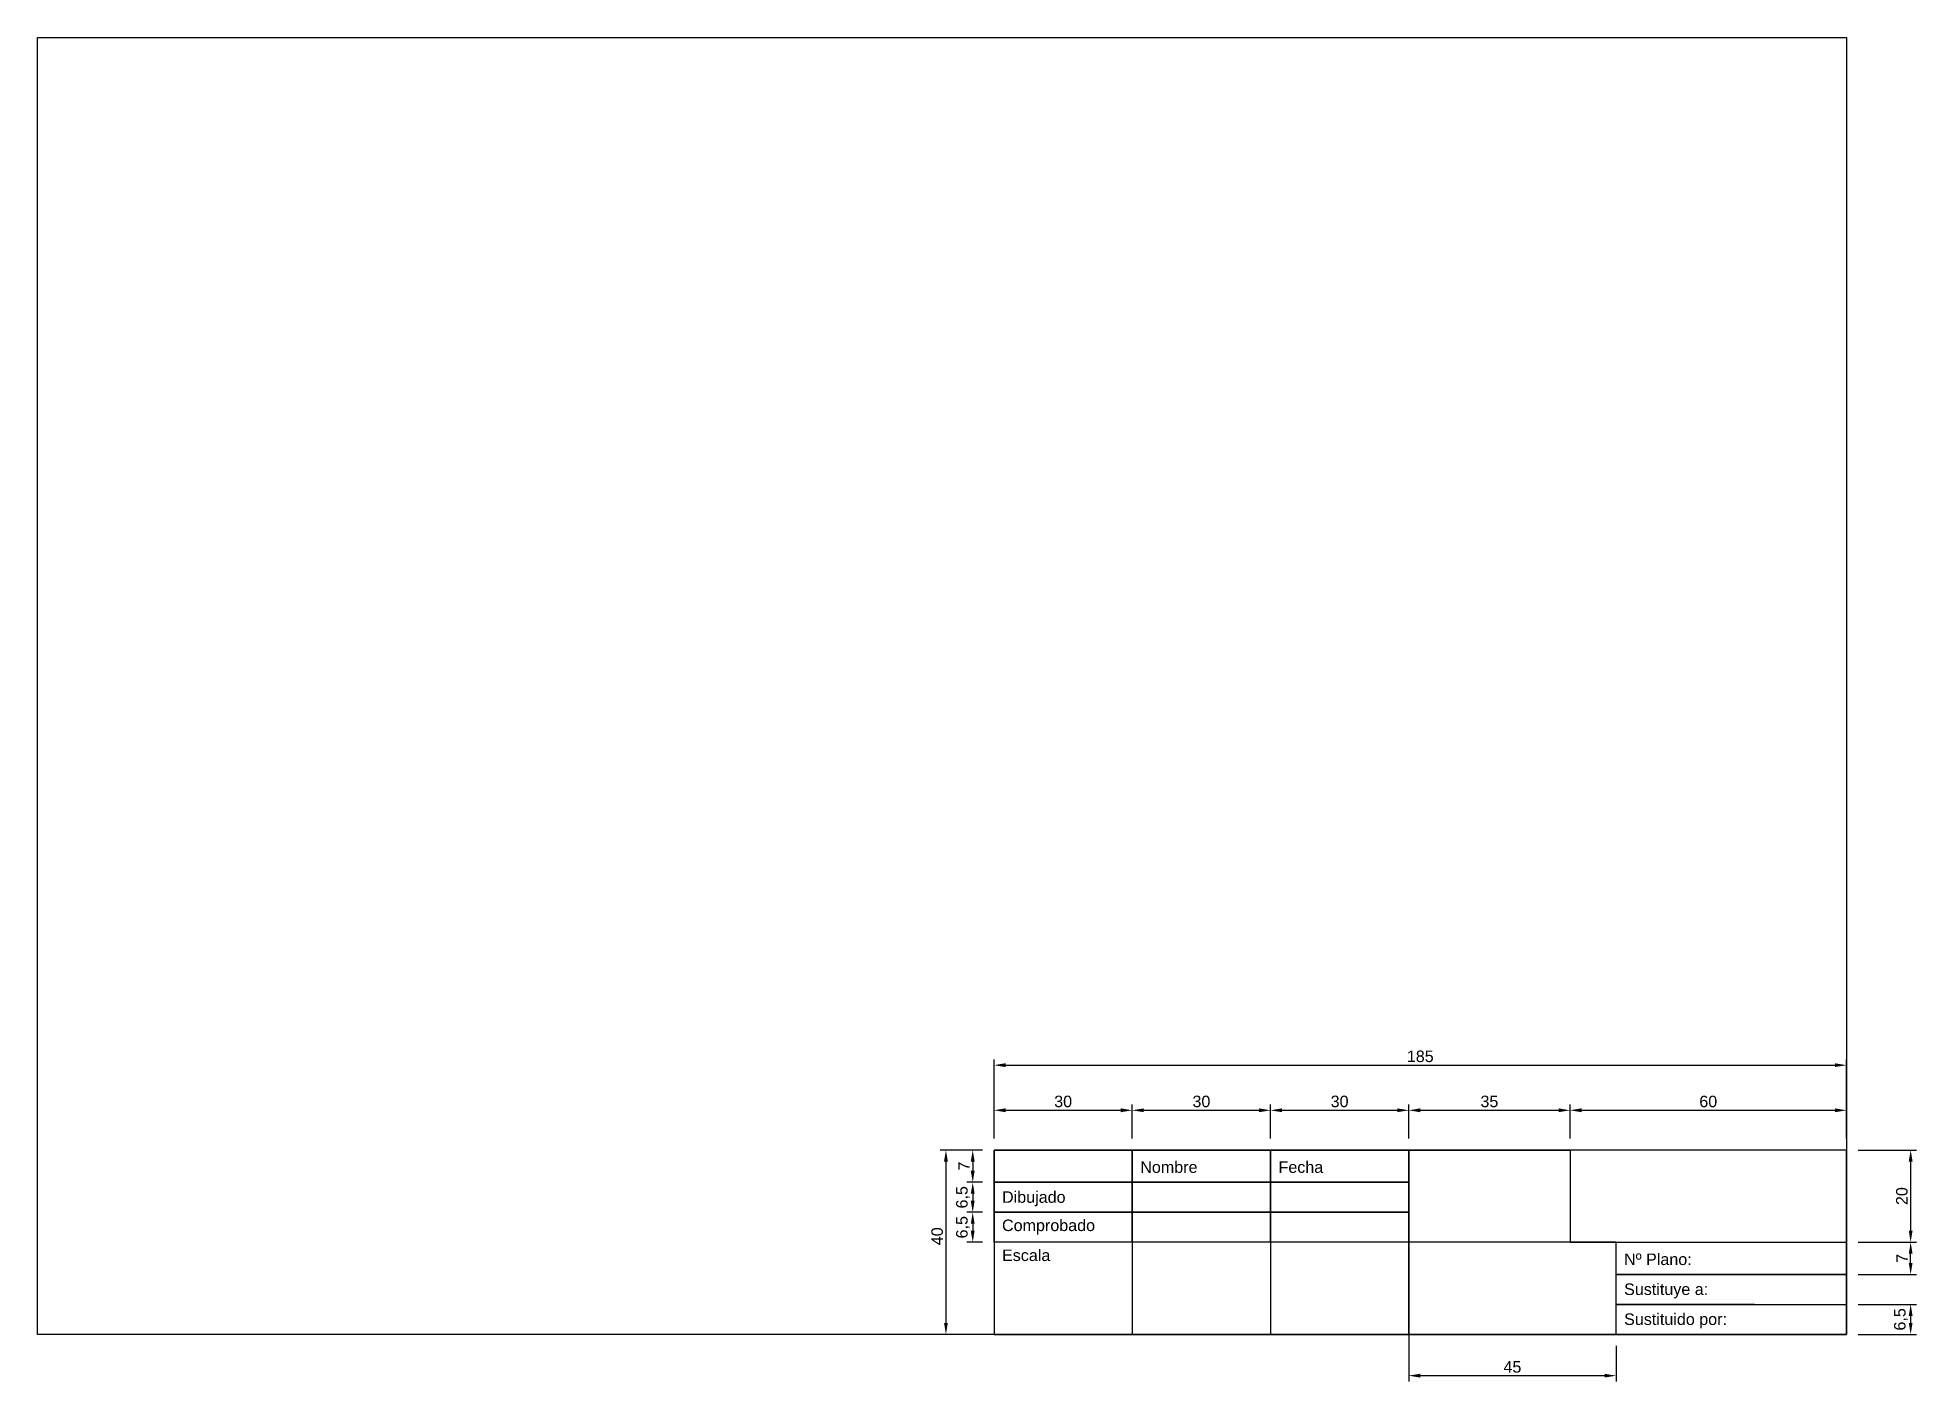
# Model space of a CAD drawing. Header units: millimetres. Extents: x -208 to 200, y -10 to 281.
import ezdxf

# ---------------------------------------------------------------- set-up
doc = ezdxf.new("R2010")
doc.units = ezdxf.units.MM
doc.layers.add('Capa', color=6, linetype='Continuous')
doc.styles.get("Standard").update_dxf_attribs({"font": 'ARIAL.TTF'})
doc.dimstyles.new('ISO-25', dxfattribs={"dimtxt": 2.5, "dimasz": 2.5, "dimexe": 1.25, "dimexo": 2.5, "dimtad": 1, "dimtxsty": 'Standard', "dimcen": 2.5, "dimadec": 0, "dimazin": 0, "dimtfac": 1, "dimtmove": 0, "dimatfit": 3, "dimfxl": 1, "dimarcsym": 0})

# ---------------------------------------------------------------- blocks, each defined once
blk = doc.blocks.new('*D2')
at = {"layer": 'Capa', "color": 0, "lineweight": -2}
for p, q in [((-2.5, 40), (-11.69, 40)), ((-10.44, 37.5), (-10.44, 2.5)), ((-2.5, 0), (-11.69, 0))]:
    blk.add_line(p, q, dxfattribs=at)
at = {"layer": 'Capa', "color": 0}
for points in [[(-10.85, 37.5), (-10.02, 37.5), (-10.44, 40)], [(-10.85, 2.5), (-10.02, 2.5), (-10.44, 0)]]:
    blk.add_solid(points, dxfattribs=at)
at = {"layer": 'Defpoints', "color": 0}
for p in [(0, 40), (-10.44, 0), (0, 0)]:
    blk.add_point(p, dxfattribs=at)
at = {"layer": 'Capa', "color": 0, "insert": (-12.34, 21.28), "char_height": 2.5, "attachment_point": 5, "rotation": 90}
blk.add_mtext('40', dxfattribs=at)
blk = doc.blocks.new('*D3')
at = {"layer": 'Capa', "color": 0, "lineweight": -2}
for p, q in [((0, 42.5), (0, 59.66)), ((2.5, 58.41), (182.5, 58.41)), ((185, 42.5), (185, 59.66))]:
    blk.add_line(p, q, dxfattribs=at)
at = {"layer": 'Capa', "color": 0}
for points in [[(2.5, 58.83), (2.5, 58), (0, 58.41)], [(182.5, 58.83), (182.5, 58), (185, 58.41)]]:
    blk.add_solid(points, dxfattribs=at)
at = {"layer": 'Defpoints', "color": 0}
for p in [(185, 58.41), (0, 40), (185, 40)]:
    blk.add_point(p, dxfattribs=at)
at = {"layer": 'Capa', "color": 0, "insert": (92.5, 60.32), "char_height": 2.5, "attachment_point": 5}
blk.add_mtext('185', dxfattribs=at)
blk = doc.blocks.new('*D4')
at = {"layer": 'Capa', "color": 0, "lineweight": -2}
for p, q in [((0, 42.5), (0, 49.87)), ((30, 42.5), (30, 49.87)), ((2.5, 48.62), (27.5, 48.62))]:
    blk.add_line(p, q, dxfattribs=at)
at = {"layer": 'Capa', "color": 0}
for points in [[(2.5, 49.04), (2.5, 48.21), (0, 48.62)], [(27.5, 49.04), (27.5, 48.21), (30, 48.62)]]:
    blk.add_solid(points, dxfattribs=at)
at = {"layer": 'Defpoints', "color": 0}
for p in [(30, 48.62), (0, 40), (30, 40)]:
    blk.add_point(p, dxfattribs=at)
at = {"layer": 'Capa', "color": 0, "insert": (15, 50.53), "char_height": 2.5, "attachment_point": 5}
blk.add_mtext('30', dxfattribs=at)
blk = doc.blocks.new('*D5')
at = {"layer": 'Capa', "color": 0, "lineweight": -2}
for p, q in [((30, 42.5), (30, 49.87)), ((60, 42.5), (60, 49.87)), ((32.5, 48.62), (57.5, 48.62))]:
    blk.add_line(p, q, dxfattribs=at)
at = {"layer": 'Capa', "color": 0}
for points in [[(32.5, 49.04), (32.5, 48.21), (30, 48.62)], [(57.5, 49.04), (57.5, 48.21), (60, 48.62)]]:
    blk.add_solid(points, dxfattribs=at)
at = {"layer": 'Defpoints', "color": 0}
for p in [(60, 48.62), (30, 40), (60, 40)]:
    blk.add_point(p, dxfattribs=at)
at = {"layer": 'Capa', "color": 0, "insert": (45, 50.53), "char_height": 2.5, "attachment_point": 5}
blk.add_mtext('30', dxfattribs=at)
blk = doc.blocks.new('*D6')
at = {"layer": 'Capa', "color": 0, "lineweight": -2}
for p, q in [((60, 42.5), (60, 49.87)), ((90, 42.5), (90, 49.87)), ((62.5, 48.62), (87.5, 48.62))]:
    blk.add_line(p, q, dxfattribs=at)
at = {"layer": 'Capa', "color": 0}
for points in [[(62.5, 49.04), (62.5, 48.21), (60, 48.62)], [(87.5, 49.04), (87.5, 48.21), (90, 48.62)]]:
    blk.add_solid(points, dxfattribs=at)
at = {"layer": 'Defpoints', "color": 0}
for p in [(90, 48.62), (60, 40), (90, 40)]:
    blk.add_point(p, dxfattribs=at)
at = {"layer": 'Capa', "color": 0, "insert": (75, 50.53), "char_height": 2.5, "attachment_point": 5}
blk.add_mtext('30', dxfattribs=at)
blk = doc.blocks.new('*D7')
at = {"layer": 'Capa', "color": 0, "lineweight": -2}
for p, q in [((90, 42.5), (90, 49.87)), ((125, 42.5), (125, 49.87)), ((92.5, 48.62), (122.5, 48.62))]:
    blk.add_line(p, q, dxfattribs=at)
at = {"layer": 'Capa', "color": 0}
for points in [[(92.5, 49.04), (92.5, 48.21), (90, 48.62)], [(122.5, 49.04), (122.5, 48.21), (125, 48.62)]]:
    blk.add_solid(points, dxfattribs=at)
at = {"layer": 'Defpoints', "color": 0}
for p in [(125, 48.62), (90, 40), (125, 40)]:
    blk.add_point(p, dxfattribs=at)
at = {"layer": 'Capa', "color": 0, "insert": (107.5, 50.53), "char_height": 2.5, "attachment_point": 5}
blk.add_mtext('35', dxfattribs=at)
blk = doc.blocks.new('*D8')
at = {"layer": 'Capa', "color": 0, "lineweight": -2}
for p, q in [((125, 42.5), (125, 49.87)), ((185, 42.5), (185, 49.87)), ((127.5, 48.62), (182.5, 48.62))]:
    blk.add_line(p, q, dxfattribs=at)
at = {"layer": 'Capa', "color": 0}
for points in [[(127.5, 49.04), (127.5, 48.21), (125, 48.62)], [(182.5, 49.04), (182.5, 48.21), (185, 48.62)]]:
    blk.add_solid(points, dxfattribs=at)
at = {"layer": 'Defpoints', "color": 0}
for p in [(185, 48.62), (125, 40), (185, 40)]:
    blk.add_point(p, dxfattribs=at)
at = {"layer": 'Capa', "color": 0, "insert": (155, 50.52), "char_height": 2.5, "attachment_point": 5}
blk.add_mtext('60', dxfattribs=at)
blk = doc.blocks.new('*D9')
at = {"layer": 'Capa', "color": 0, "lineweight": -2}
for p, q in [((-2.5, 40), (-5.87, 40)), ((-4.62, 37.5), (-4.62, 35.5)), ((-2.5, 33), (-5.87, 33))]:
    blk.add_line(p, q, dxfattribs=at)
at = {"layer": 'Capa', "color": 0}
for points in [[(-5.04, 37.5), (-4.21, 37.5), (-4.62, 40)], [(-5.04, 35.5), (-4.21, 35.5), (-4.62, 33)]]:
    blk.add_solid(points, dxfattribs=at)
at = {"layer": 'Defpoints', "color": 0}
for p in [(0, 40), (-4.62, 33), (0, 33)]:
    blk.add_point(p, dxfattribs=at)
at = {"layer": 'Capa', "color": 0, "insert": (-6.5, 36.5), "char_height": 2.5, "attachment_point": 5, "rotation": 90}
blk.add_mtext('7', dxfattribs=at)
blk = doc.blocks.new('*D10')
at = {"layer": 'Capa', "color": 0, "lineweight": -2}
for p, q in [((-2.5, 33), (-5.87, 33)), ((-4.62, 30.5), (-4.62, 29)), ((-2.5, 26.5), (-5.87, 26.5))]:
    blk.add_line(p, q, dxfattribs=at)
at = {"layer": 'Capa', "color": 0}
for points in [[(-5.04, 30.5), (-4.21, 30.5), (-4.62, 33)], [(-5.04, 29), (-4.21, 29), (-4.62, 26.5)]]:
    blk.add_solid(points, dxfattribs=at)
at = {"layer": 'Defpoints', "color": 0}
for p in [(0, 33), (-4.62, 26.5), (0, 26.5)]:
    blk.add_point(p, dxfattribs=at)
at = {"layer": 'Capa', "color": 0, "insert": (-6.75, 29.75), "char_height": 2.5, "attachment_point": 5, "rotation": 90}
blk.add_mtext('6,5', dxfattribs=at)
blk = doc.blocks.new('*D11')
at = {"layer": 'Capa', "color": 0, "lineweight": -2}
for p, q in [((-2.5, 26.5), (-5.87, 26.5)), ((-4.62, 24), (-4.62, 22.5)), ((-2.5, 20), (-5.87, 20))]:
    blk.add_line(p, q, dxfattribs=at)
at = {"layer": 'Capa', "color": 0}
for points in [[(-5.04, 24), (-4.21, 24), (-4.62, 26.5)], [(-5.04, 22.5), (-4.21, 22.5), (-4.62, 20)]]:
    blk.add_solid(points, dxfattribs=at)
at = {"layer": 'Defpoints', "color": 0}
for p in [(0, 26.5), (-4.62, 20), (0, 20)]:
    blk.add_point(p, dxfattribs=at)
at = {"layer": 'Capa', "color": 0, "insert": (-6.75, 23.25), "char_height": 2.5, "attachment_point": 5, "rotation": 90}
blk.add_mtext('6,5', dxfattribs=at)
blk = doc.blocks.new('*D12')
at = {"layer": 'Capa', "color": 0, "lineweight": -2}
for p, q in [((90, 17.5), (90, -10.21)), ((135, -2.5), (135, -10.21)), ((92.5, -8.96), (132.5, -8.96))]:
    blk.add_line(p, q, dxfattribs=at)
at = {"layer": 'Capa', "color": 0}
for points in [[(92.5, -8.55), (92.5, -9.38), (90, -8.96)], [(132.5, -8.55), (132.5, -9.38), (135, -8.96)]]:
    blk.add_solid(points, dxfattribs=at)
at = {"layer": 'Defpoints', "color": 0}
for p in [(90, 20), (135, 0), (135, -8.96)]:
    blk.add_point(p, dxfattribs=at)
at = {"layer": 'Capa', "color": 0, "insert": (112.5, -7.07), "char_height": 2.5, "attachment_point": 5}
blk.add_mtext('45', dxfattribs=at)
blk = doc.blocks.new('*D13')
at = {"layer": 'Capa', "color": 0, "lineweight": -2}
for p, q in [((187.5, 40), (200.17, 40)), ((198.92, 37.5), (198.92, 22.5)), ((187.5, 20), (200.17, 20))]:
    blk.add_line(p, q, dxfattribs=at)
at = {"layer": 'Capa', "color": 0}
for points in [[(198.51, 37.5), (199.34, 37.5), (198.92, 40)], [(198.51, 22.5), (199.34, 22.5), (198.92, 20)]]:
    blk.add_solid(points, dxfattribs=at)
at = {"layer": 'Defpoints', "color": 0}
for p in [(185, 40), (185, 20), (198.92, 20)]:
    blk.add_point(p, dxfattribs=at)
at = {"layer": 'Capa', "color": 0, "insert": (197.02, 30), "char_height": 2.5, "attachment_point": 5, "rotation": 90}
blk.add_mtext('20', dxfattribs=at)
blk = doc.blocks.new('*D14')
at = {"layer": 'Capa', "color": 0, "lineweight": -2}
for p, q in [((187.5, 20), (200.17, 20)), ((198.92, 15.5), (198.92, 17.5)), ((187.5, 13), (200.17, 13))]:
    blk.add_line(p, q, dxfattribs=at)
at = {"layer": 'Capa', "color": 0}
for points in [[(198.51, 17.5), (199.34, 17.5), (198.92, 20)], [(198.51, 15.5), (199.34, 15.5), (198.92, 13)]]:
    blk.add_solid(points, dxfattribs=at)
at = {"layer": 'Defpoints', "color": 0}
for p in [(185, 20), (198.92, 20), (185, 13)]:
    blk.add_point(p, dxfattribs=at)
at = {"layer": 'Capa', "color": 0, "insert": (197.05, 16.5), "char_height": 2.5, "attachment_point": 5, "rotation": 90}
blk.add_mtext('7', dxfattribs=at)
blk = doc.blocks.new('*D15')
at = {"layer": 'Capa', "color": 0, "lineweight": -2}
for p, q in [((187.5, 6.5), (200.17, 6.5)), ((198.92, 4), (198.92, 2.5)), ((187.5, 0), (200.17, 0))]:
    blk.add_line(p, q, dxfattribs=at)
at = {"layer": 'Capa', "color": 0}
for points in [[(198.51, 4), (199.34, 4), (198.92, 6.5)], [(198.51, 2.5), (199.34, 2.5), (198.92, 0)]]:
    blk.add_solid(points, dxfattribs=at)
at = {"layer": 'Defpoints', "color": 0}
for p in [(185, 6.5), (185, 0), (198.92, 0)]:
    blk.add_point(p, dxfattribs=at)
at = {"layer": 'Capa', "color": 0, "insert": (196.8, 3.25), "char_height": 2.5, "attachment_point": 5, "rotation": 90}
blk.add_mtext('6,5', dxfattribs=at)

msp = doc.modelspace()

# ---------------------------------------------------------------- linework, layer by layer
for p, q in [((30, 20), (30, 0)), ((60, 20), (60, 0)), ((125, 20), (135, 20)), ((135, 20), (185, 20)), ((135, 13), (135, 20)), ((185, 13), (135, 13)), ((135, 13), (185, 13)), ((135, 6.5), (135, 13)), ((165, 6.5), (135, 6.5)), ((135, 6.5), (185, 6.5)), ((135, 0), (135, 6.5)), ((165, 0), (135, 0))]:
    msp.add_line(p, q)
for points in [[(185, 0), (-207.561, 0), (-207.561, 281.399), (185, 281.399)], [(0, 0), (185, 0), (185, 40), (0, 40)], [(0, 40), (30, 40), (30, 33), (0, 33)], [(30, 40), (60, 40), (60, 33), (30, 33)], [(60, 40), (90, 40), (90, 33), (60, 33)], [(90, 40), (125, 40), (125, 20), (90, 20)], [(0, 33), (30, 33), (30, 26.5), (0, 26.5)], [(30, 33), (60, 33), (60, 26.5), (30, 26.5)], [(60, 33), (90, 33), (90, 26.5), (60, 26.5)], [(0, 26.5), (30, 26.5), (30, 20), (0, 20)], [(30, 26.5), (60, 26.5), (60, 20), (30, 20)], [(60, 26.5), (90, 26.5), (90, 20), (60, 20)], [(60, 0), (90, 0), (90, 20), (60, 20)], [(90, 0), (90, 0), (90, 20), (90, 20)], [(90, 0), (90, 0), (90, 20), (90, 20)], [(135, 20), (90, 20), (90, 0), (135, 0)]]:
    msp.add_lwpolyline(points, close=True)

# ---------------------------------------------------------------- texts
for s, p in [('Nombre', (31.737, 35.044)), ('Fecha', (61.737, 35.044)), ('Dibujado', (1.737, 28.544)), ('Comprobado', (1.737, 22.411)), ('Escala', (1.737, 15.911)), ('Nº Plano:', (136.737, 15.044)), ('Sustituye a:', (136.737, 8.544)), ('Sustituido por:', (136.737, 2.044))]:
    msp.add_text(s, height=2.5).set_placement(p)

# ---------------------------------------------------------------- dimensions: what is measured, and where the dimension line sits
at = {"layer": 'Capa'}
for base, p1, p2, picture, middle in [((185, 58.415), (0, 40), (185, 40), '*D3', (92.5, 60.316)), ((30, 48.623), (0, 40), (30, 40), '*D4', (15, 50.525)), ((60, 48.623), (30, 40), (60, 40), '*D5', (45, 50.525)), ((90, 48.623), (60, 40), (90, 40), '*D6', (75, 50.525)), ((125, 48.623), (90, 40), (125, 40), '*D7', (107.5, 50.525)), ((185, 48.623), (125, 40), (185, 40), '*D8', (155, 50.524)), ((135, -8.962), (90, 20), (135, 0), '*D12', (112.5, -7.066))]:
    dim = msp.add_linear_dim(base=base, p1=p1, p2=p2, dimstyle='ISO-25', dxfattribs=at)
    dim.commit()
    dim.dimension.update_dxf_attribs({"geometry": picture, "text_midpoint": middle})
dim = msp.add_linear_dim(base=(-10.438, 0), p1=(0, 40), p2=(0, 0), angle=90, dimstyle='ISO-25', dxfattribs=at)
dim.commit()
dim.dimension.update_dxf_attribs({"geometry": '*D2', "text_midpoint": (-10.438, 21.281), "dimtype": 160})
for base, p1, p2, picture, middle in [((-4.622, 33), (0, 40), (0, 33), '*D9', (-6.497, 36.5)), ((198.923, 20), (185, 40), (185, 20), '*D13', (197.021, 30)), ((-4.622, 26.5), (0, 33), (0, 26.5), '*D10', (-6.75, 29.75)), ((-4.622, 20), (0, 26.5), (0, 20), '*D11', (-6.75, 23.25)), ((198.923, 20), (185, 13), (185, 20), '*D14', (197.048, 16.5)), ((198.923, 0), (185, 6.5), (185, 0), '*D15', (196.795, 3.25))]:
    dim = msp.add_linear_dim(base=base, p1=p1, p2=p2, angle=90, dimstyle='ISO-25', dxfattribs=at)
    dim.commit()
    dim.dimension.update_dxf_attribs({"geometry": picture, "text_midpoint": middle})

doc.saveas('drawing.dxf')
